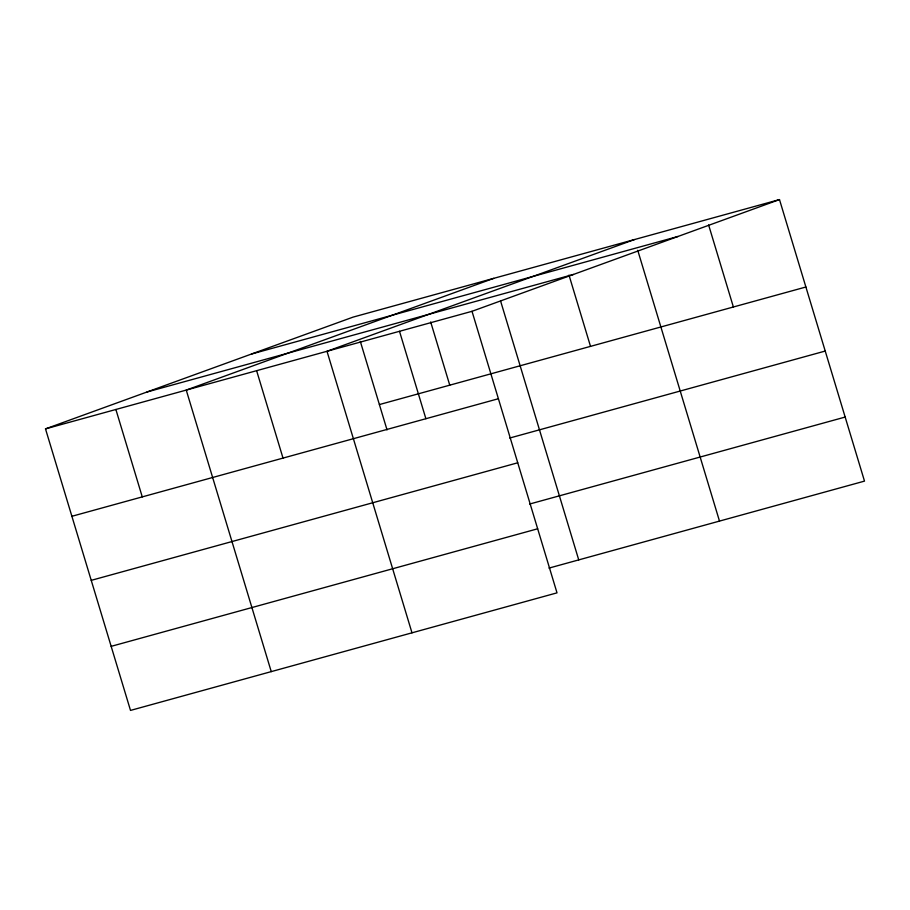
<?xml version="1.0" encoding="UTF-8"?>
<svg xmlns="http://www.w3.org/2000/svg" width="910" height="910" viewBox="0 0 910 910"><rect width="100%" height="100%" fill="white"/><g stroke="black" fill="none" stroke-linecap="round" stroke-linejoin="round"><path stroke-width="1.36" d="M779.495 199.586L472.006 311.311L557.011 592.854L130.505 710.414L45.5 428.883L352.989 317.146L779.495 199.586L864.5 481.117L548.969 568.102M493.743 278.358L186.243 390.083L271.248 671.614M634.486 239.557L326.997 351.283L411.991 632.825M251.524 354.024L678.03 236.452M146.976 392.005L573.482 274.445M45.5 428.883L472.006 311.311M379.39 404.563L805.896 287.003M71.89 516.288L498.396 398.728M509.702 438.04L825.233 351.055M91.239 580.352L517.733 462.792M529.631 504.038L845.163 417.064M111.156 646.35L537.662 528.79M708.617 224.952L733.38 306.988M637.739 250.318L719.491 521.089M568.989 275.093L590.51 346.369M500.648 301.21L578.737 559.889M430.68 321.958L449.756 385.169M399.501 331.297L425.891 418.714M360.303 341.352L387.046 429.918M256.62 370.688L283.01 458.094M115.877 409.477L142.267 496.894"/></g></svg>
